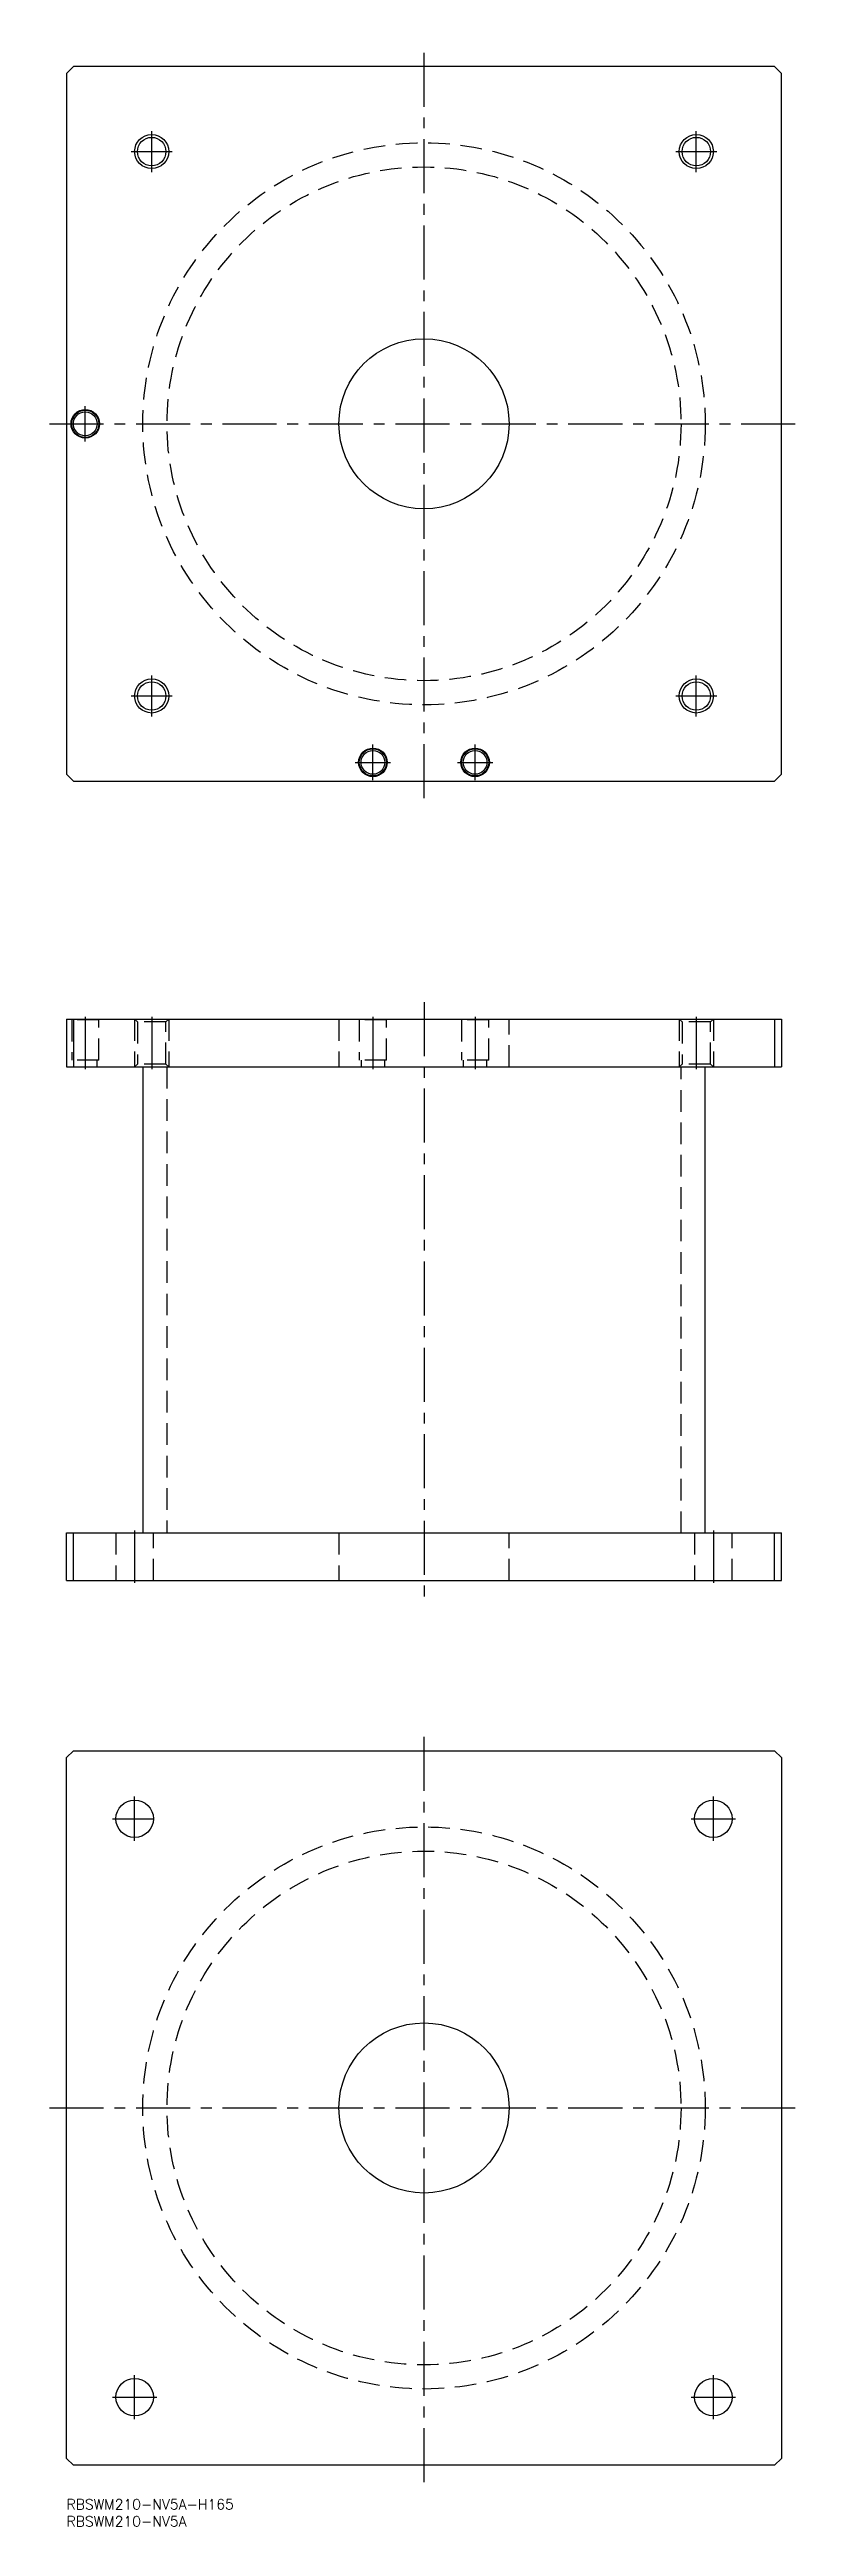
# Model space of a CAD drawing. Extents: x -5 to 215, y -8 to 720.
import ezdxf

# ---------------------------------------------------------------- set-up
doc = ezdxf.new("R2010")
doc.units = 0
doc.header["$LTSCALE"] = 0.5
doc.linetypes.add('CENTER', pattern=[50.8, 31.75, -6.35, 6.35, -6.35])
doc.linetypes.add('DASHED', pattern=[19.05, 12.7, -6.35])
for name, color, linetype in [('MSM_CENTER', 1, 'CENTER'), ('MSM_CONTINUOUS', 7, 'CONTINUOUS'), ('MSM_DASHED', 4, 'DASHED'), ('MSM_NARROW', 5, 'CONTINUOUS'), ('MSM_PART_NUMBER', 7, 'CONTINUOUS')]:
    doc.layers.add(name, color=color, linetype=linetype)
doc.styles.get("Standard").update_dxf_attribs({"font": 'txt.shx', "height": 3, "bigfont": 'bigfont.shx'})

msp = doc.modelspace()

# ---------------------------------------------------------------- linework, layer by layer
at = {"layer": 'MSM_CENTER'}
for p, q in [((105, 500), (105, 720)), ((25, 684), (25, 696)), ((185, 684), (185, 696)), ((19, 690), (31, 690)), ((179, 690), (191, 690)), ((5.5, 604.8), (5.5, 615.2)), ((-5, 610), (215, 610)), ((25, 524), (25, 536)), ((185, 524), (185, 536)), ((19, 530), (31, 530)), ((179, 530), (191, 530)), ((84.8, 510.5), (95.2, 510.5)), ((90, 505.3), (90, 515.7)), ((114.8, 510.5), (125.2, 510.5)), ((120, 505.3), (120, 515.7)), ((105, 440), (105, 265)), ((5.5, 435.7), (5.5, 420.3)), ((25, 435.7), (25, 420.3)), ((90, 435.7), (90, 420.3)), ((120, 435.7), (120, 420.3)), ((185, 435.7), (185, 420.3)), ((20, 284.7), (20, 269.3)), ((190, 284.7), (190, 269.3)), ((105, 5), (105, 225)), ((20, 193.5), (20, 206.5)), ((190, 193.5), (190, 206.5)), ((13.5, 200), (25.775, 200)), ((183.5, 200), (196.5, 200)), ((-5, 115), (215, 115)), ((20, 23.5), (20, 36.5)), ((190, 23.5), (190, 36.5)), ((13.5, 30), (26.5, 30)), ((183.5, 30), (196.5, 30))]:
    msp.add_line(p, q, dxfattribs=at)
at = {"layer": 'MSM_CONTINUOUS'}
for p, q in [((2, 715), (0, 713)), ((208, 715), (2, 715)), ((210, 713), (208, 715)), ((0, 713), (0, 507)), ((210, 507), (210, 713)), ((0, 507), (2, 505)), ((2, 505), (208, 505)), ((208, 505), (210, 507)), ((0, 435), (210, 435)), ((0, 435), (0, 421)), ((2, 435), (2, 421)), ((208, 435), (208, 421)), ((210, 435), (210, 421)), ((0, 421), (210, 421)), ((22.4, 421), (22.4, 284)), ((187.6, 284), (187.6, 421)), ((0, 270), (0, 284)), ((0, 284), (210, 284)), ((2, 270), (2, 284)), ((208, 270), (208, 284)), ((210, 270), (210, 284)), ((0, 270), (210, 270)), ((0, 218), (2, 220)), ((2, 220), (208, 220)), ((208, 220), (210, 218)), ((0, 12), (0, 218)), ((210, 218), (210, 12)), ((2, 10), (0, 12)), ((208, 10), (2, 10)), ((210, 12), (208, 10))]:
    msp.add_line(p, q, dxfattribs=at)
for centre, radius in [((25, 690), 4.188), ((185, 690), 4.188), ((105, 610), 25), ((5.5, 610), 4.2), ((5.5, 610), 4), ((5.5, 610), 3.5), ((25, 530), 4.188), ((185, 530), 4.188), ((90, 510.5), 4.2), ((90, 510.5), 4), ((90, 510.5), 3.5), ((120, 510.5), 4.2), ((120, 510.5), 4), ((120, 510.5), 3.5), ((20, 200), 5.5), ((190, 200), 5.5), ((105, 115), 25), ((20, 30), 5.5), ((190, 30), 5.5)]:
    msp.add_circle(centre, radius, dxfattribs=at)
at = {"layer": 'MSM_DASHED'}
for p, q in [((1.3, 435), (1.5, 434.8)), ((1.5, 434.8), (1.5, 423)), ((9.5, 434.8), (1.5, 434.8)), ((9.5, 434.8), (9.7, 435)), ((9.5, 423), (9.5, 434.8)), ((20, 435), (20.812, 434.188)), ((20, 435), (20, 421)), ((20.812, 434.188), (20.812, 421.812)), ((29.188, 434.188), (20.812, 434.188)), ((29.188, 434.188), (30, 435)), ((29.188, 421.812), (29.188, 434.188)), ((30, 435), (30, 421)), ((80, 435), (80, 421)), ((85.8, 435), (86, 434.8)), ((86, 434.8), (86, 423)), ((94, 434.8), (86, 434.8)), ((94, 434.8), (94.2, 435)), ((94, 423), (94, 434.8)), ((115.8, 435), (116, 434.8)), ((116, 434.8), (116, 423)), ((124, 434.8), (116, 434.8)), ((124, 434.8), (124.2, 435)), ((124, 423), (124, 434.8)), ((130, 421), (130, 435)), ((180, 435), (180.812, 434.188)), ((180, 435), (180, 421)), ((180.812, 434.188), (180.812, 421.812)), ((189.188, 434.188), (180.812, 434.188)), ((189.188, 434.188), (190, 435)), ((189.188, 421.812), (189.188, 434.188)), ((190, 435), (190, 421)), ((9.5, 423), (1.5, 423)), ((9, 421), (9, 423)), ((94, 423), (86, 423)), ((86.5, 423), (86.5, 421)), ((93.5, 421), (93.5, 423)), ((124, 423), (116, 423)), ((116.5, 423), (116.5, 421)), ((123.5, 421), (123.5, 423)), ((20.812, 421.812), (20, 421)), ((29.188, 421.812), (20.812, 421.812)), ((30, 421), (29.188, 421.812)), ((29.5, 421), (29.5, 284)), ((180.812, 421.812), (180, 421)), ((180.5, 284), (180.5, 421)), ((189.188, 421.812), (180.812, 421.812)), ((190, 421), (189.188, 421.812)), ((14.5, 284), (14.5, 270)), ((25.5, 270), (25.5, 284)), ((80, 284), (80, 270)), ((130, 270), (130, 284)), ((184.5, 284), (184.5, 270)), ((195.5, 270), (195.5, 284))]:
    msp.add_line(p, q, dxfattribs=at)
for centre, radius in [((105, 610), 82.6), ((105, 610), 75.5), ((105, 115), 82.6), ((105, 115), 75.5)]:
    msp.add_circle(centre, radius, dxfattribs=at)
at = {"layer": 'MSM_NARROW'}
for centre in [(25, 690), (185, 690), (25, 530), (185, 530)]:
    msp.add_circle(centre, 5, dxfattribs=at)

# ---------------------------------------------------------------- texts
at = {"layer": 'MSM_PART_NUMBER'}
for s, p in [('RBSWM210-NV5A-H165', (0, -3)), ('RBSWM210-NV5A', (0, -8))]:
    msp.add_text(s, height=3, dxfattribs=at).set_placement(p)

doc.saveas('drawing.dxf')
